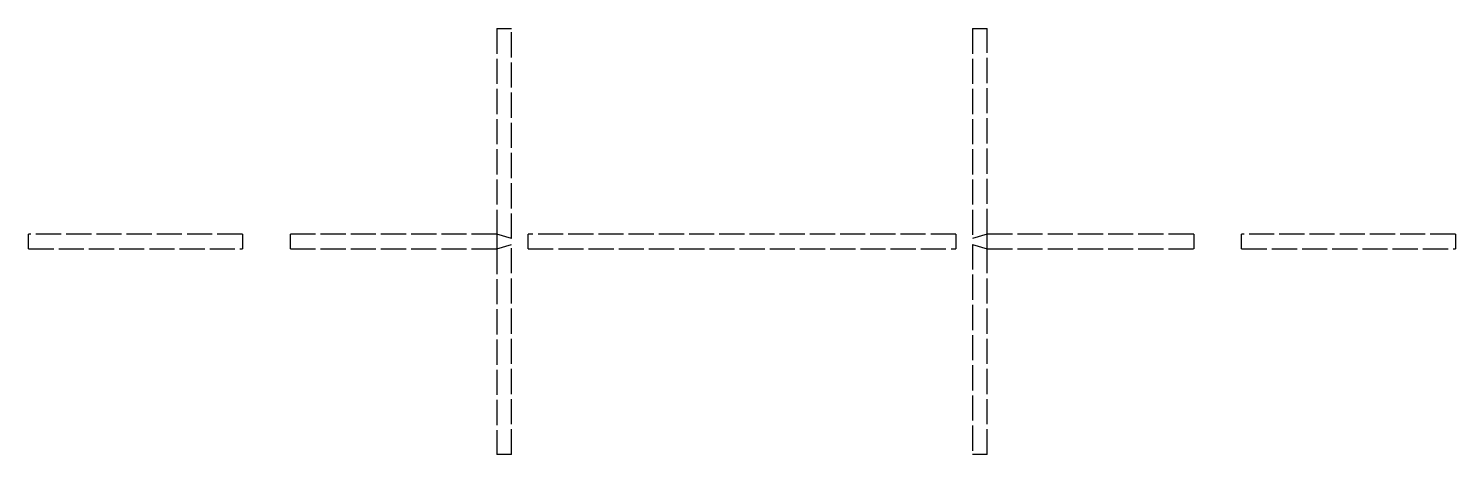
# Model space of a CAD drawing. Header units: millimetres. Extents: x 0 to 144, y 0 to 43.
import ezdxf

# ---------------------------------------------------------------- set-up
doc = ezdxf.new("R2010")
doc.units = ezdxf.units.MM
doc.linetypes.add('DASHEDX2', pattern=[3.048, 2.54, -0.508])
doc.layers.add('Border', color=7, linetype='BYLAYER', lineweight=30)
doc.layers.add('Valley', color=5, linetype='DASHEDX2', lineweight=25)

msp = doc.modelspace()

# ---------------------------------------------------------------- linework, layer by layer
at = {"layer": 'Border'}
for p, q in [((47.25, 43), (48.75, 43)), ((95.25, 43), (96.75, 43)), ((0, 20.75), (0, 22.25)), ((21.58, 22.25), (21.58, 20.75)), ((26.42, 20.75), (26.42, 22.25)), ((47.25, 22.25), (47.25, 20.75)), ((48.75, 21.8), (47.25, 22.25)), ((50.42, 20.75), (50.42, 22.25)), ((93.58, 22.25), (93.58, 20.75)), ((96.75, 22.25), (95.25, 21.8)), ((96.75, 20.75), (96.75, 22.25)), ((117.58, 22.25), (117.58, 20.75)), ((122.42, 20.75), (122.42, 22.25)), ((144, 22.25), (144, 20.75)), ((47.25, 20.75), (48.75, 21.2)), ((95.25, 21.2), (96.75, 20.75)), ((48.75, 0), (47.25, 0)), ((96.75, 0), (95.25, 0))]:
    msp.add_line(p, q, dxfattribs=at)
at = {"layer": 'Valley'}
for p, q in [((47.25, 43), (47.25, 22.25)), ((48.75, 21.8), (48.75, 43)), ((95.25, 43), (95.25, 21.8)), ((96.75, 22.25), (96.75, 43)), ((21.58, 22.25), (0, 22.25)), ((47.25, 22.25), (26.42, 22.25)), ((93.58, 22.25), (50.42, 22.25)), ((117.58, 22.25), (96.75, 22.25)), ((144, 22.25), (122.42, 22.25)), ((0, 20.75), (21.58, 20.75)), ((26.42, 20.75), (47.25, 20.75)), ((47.25, 20.75), (47.25, 0)), ((48.75, 0), (48.75, 21.2)), ((50.42, 20.75), (93.58, 20.75)), ((95.25, 21.2), (95.25, 0)), ((96.75, 0), (96.75, 20.75)), ((96.75, 20.75), (117.58, 20.75)), ((122.42, 20.75), (144, 20.75))]:
    msp.add_line(p, q, dxfattribs=at)

doc.saveas('drawing.dxf')
